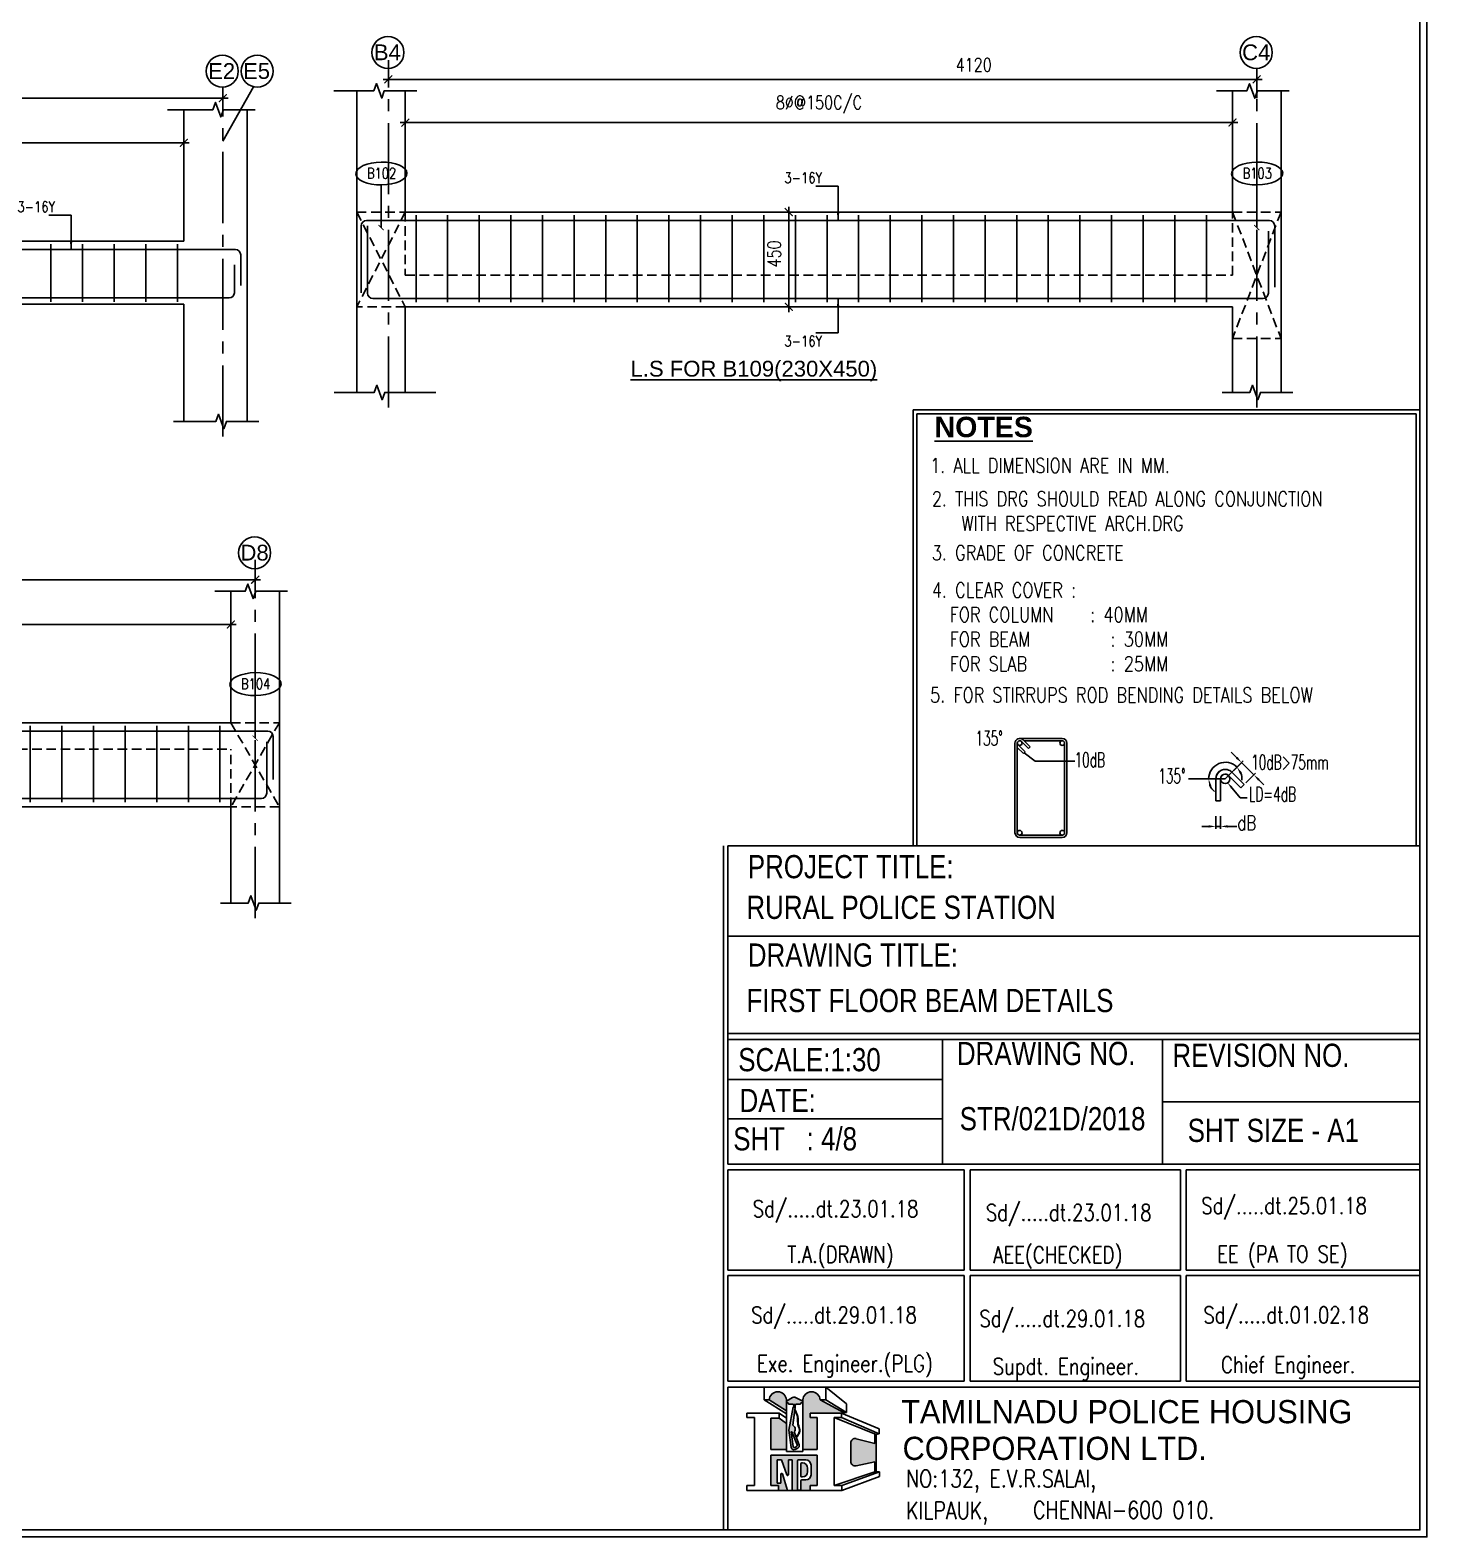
# Model space of a CAD drawing. Header units: millimetres. Extents: x 12977220 to 13113408, y -169657 to -55898.
# Drawn here: x 13053433 to 13060060, y -69919 to -62769 of the extents above; entities that cross this region are included whole.
import ezdxf

# ---------------------------------------------------------------- set-up
doc = ezdxf.new("R2010")
doc.units = ezdxf.units.MM
doc.header["$LTSCALE"] = 3
doc.header["$PDMODE"] = 66
for name, pattern in [('CENTER', [2, 1.25, -0.25, 0.25, -0.25]), ('CENTER2', [1.125, 0.75, -0.125, 0.125, -0.125]), ('HIDDEN', [0.375, 0.25, -0.125]), ('HIDDENX2', [0.75, 0.5, -0.25])]:
    doc.linetypes.add(name, pattern=pattern)
for name, color, linetype in [('BEAM ROD', 211, 'Continuous'), ('COLUMN', 6, 'Continuous'), ('COLUMN-NAME', 83, 'Continuous'), ('DIM', 9, 'Continuous'), ('DIM1', 9, 'Continuous'), ('FOOTING', 60, 'Continuous'), ('FORMWORK-SLAB', 33, 'HIDDENX2'), ('GRID', 8, 'CENTER'), ('GRIDNAME', 83, 'Continuous'), ('Hidden', 5, 'HIDDEN'), ('MAINROD', 31, 'Continuous'), ('STRIPS-COL-MID', 1, 'Continuous'), ('text', 33, 'Continuous'), ('TITLE', 13, 'Continuous')]:
    doc.layers.add(name, color=color, linetype=linetype)
doc.styles.add('ariel', font='ARIAL.TTF')
doc.styles.add('NOTES', font='romans.shx', dxfattribs={"width": 0.8})
doc.styles.add('ROD NAME', font='romans.shx', dxfattribs={"width": 0.75})
doc.styles.add('ROMANS', font='romans.shx', dxfattribs={"width": 0.8})
doc.styles.add('ROMANT', font='romant.shx', dxfattribs={"width": 0.75})
doc.styles.get("Standard").update_dxf_attribs({"font": 'ARIALBD.TTF', "height": 4.5})
doc.styles.add('STYLE1', font='romans.shx', dxfattribs={"width": 0.8})
doc.styles.add('style10', font='MICROSS.TTF', dxfattribs={"width": 0.8, "height": 150})
doc.styles.add('style6', font='romans.shx', dxfattribs={"width": 0.8})
doc.dimstyles.new('1NNN', dxfattribs={"dimtxt": 0.5, "dimasz": 0.625, "dimexe": 0.25, "dimexo": 0.25, "dimgap": 0.375, "dimtad": 1, "dimdec": 0, "dimzin": 0, "dimdsep": 46, "dimtxsty": 'ROMANS', "dimblk": 'ARCHTICK', "dimcen": 0.0225, "dimdle": 0.25, "dimclrd": 9, "dimclre": 9, "dimclrt": 4, "dimadec": 0, "dimazin": 0, "dimtfac": 1, "dimtdec": 0, "dimtofl": 0, "dimtmove": 0, "dimatfit": 3, "dimfxl": 1, "dimtvp": 0.25, "dimtolj": 1, "dimtzin": 0, "dimarcsym": 0})
doc.dimstyles.new('DIM', dxfattribs={"dimtxt": 3, "dimasz": 1, "dimexe": 1, "dimexo": 1, "dimgap": 0.5, "dimtad": 1, "dimdec": 0, "dimdsep": 46, "dimtxsty": 'ROMANT', "dimblk": 'DOT', "dimcen": 2, "dimdle": 1, "dimclrd": 9, "dimclre": 9, "dimclrt": 123, "dimadec": 0, "dimazin": 0, "dimtfac": 1, "dimtdec": 0, "dimtmove": 2, "dimatfit": 2, "dimldrblk": 'ARCHTICK', "dimfxl": 1, "dimarcsym": 0})

# ---------------------------------------------------------------- blocks, each defined once
blk = doc.blocks.new('_ARCHTICK')
at = {"color": 0, "linetype": 'ByBlock', "const_width": 0.15}
blk.add_lwpolyline([(-0.5, -0.5), (0.5, 0.5)], dxfattribs=at)
blk = doc.blocks.new('*D608')
at = {"layer": 'Defpoints', "color": 0, "transparency": 16777216}
for p in [(13052016.8, -63091.5), (13052016.8, -63137.3), (13054346.8, -63199.8)]:
    blk.add_point(p, dxfattribs=at)
at = {"layer": 'DIM', "color": 8, "lineweight": -2, "transparency": 16777216}
for p, q in [((13054371.8, -63091.5), (13051991.8, -63091.5)), ((13052016.8, -63112.3), (13052016.8, -63066.5)), ((13054346.8, -63174.8), (13054346.8, -63066.5))]:
    blk.add_line(p, q, dxfattribs=at)
at = {"layer": 'DIM', "color": 8, "lineweight": -2, "transparency": 16777216, "xscale": 37.5, "yscale": 37.5, "zscale": 37.5, "rotation": 180}
blk.add_blockref('_ARCHTICK', (13052016.8, -63091.5), dxfattribs=at)
at = {"layer": 'DIM', "color": 8, "lineweight": -2, "transparency": 16777216, "xscale": 37.5, "yscale": 37.5, "zscale": 37.5}
blk.add_blockref('_ARCHTICK', (13054346.8, -63091.5), dxfattribs=at)
at = {"layer": 'DIM', "color": 6, "transparency": 16777216, "insert": (13053181.8, -63022.8), "char_height": 62.5, "attachment_point": 5, "style": 'ROMANS'}
blk.add_mtext('\\A1;2330', dxfattribs=at)
blk = doc.blocks.new('*D612')
at = {"layer": 'Defpoints', "color": 0, "transparency": 16777216}
for p in [(13052131.8, -63304.1), (13052131.8, -63362.9), (13054161.9, -63370.2)]:
    blk.add_point(p, dxfattribs=at)
at = {"layer": 'DIM', "color": 8, "lineweight": -2, "transparency": 16777216}
for p, q in [((13054186.9, -63304.1), (13052106.8, -63304.1)), ((13052131.8, -63337.9), (13052131.8, -63279.1)), ((13054161.9, -63345.2), (13054161.9, -63279.1))]:
    blk.add_line(p, q, dxfattribs=at)
at = {"layer": 'DIM', "color": 8, "lineweight": -2, "transparency": 16777216, "xscale": 37.5, "yscale": 37.5, "zscale": 37.5, "rotation": 180}
blk.add_blockref('_ARCHTICK', (13052131.8, -63304.1), dxfattribs=at)
at = {"layer": 'DIM', "color": 8, "lineweight": -2, "transparency": 16777216, "xscale": 37.5, "yscale": 37.5, "zscale": 37.5}
blk.add_blockref('_ARCHTICK', (13054161.9, -63304.1), dxfattribs=at)
at = {"layer": 'DIM', "color": 6, "transparency": 16777216, "insert": (13053159.3, -63219), "char_height": 62.5, "attachment_point": 5, "style": 'ROMANS'}
blk.add_mtext('\\A1;8%%C@200C/C', dxfattribs=at)
blk = doc.blocks.new('*D618')
at = {"layer": 'Defpoints', "color": 0, "transparency": 16777216}
for p in [(13055132.8, -62886.4), (13055132.8, -63002.7), (13059252.8, -63116.4)]:
    blk.add_point(p, dxfattribs=at)
at = {"layer": 'DIM', "color": 8, "lineweight": -2, "transparency": 16777216}
for p, q in [((13055132.8, -62911.4), (13055132.8, -63027.7)), ((13059252.8, -63091.4), (13059252.8, -62977.7)), ((13059277.8, -63002.7), (13055107.8, -63002.7))]:
    blk.add_line(p, q, dxfattribs=at)
at = {"layer": 'DIM', "color": 8, "lineweight": -2, "transparency": 16777216, "xscale": 37.5, "yscale": 37.5, "zscale": 37.5, "rotation": 180}
blk.add_blockref('_ARCHTICK', (13055132.8, -63002.7), dxfattribs=at)
at = {"layer": 'DIM', "color": 8, "lineweight": -2, "transparency": 16777216, "xscale": 37.5, "yscale": 37.5, "zscale": 37.5}
blk.add_blockref('_ARCHTICK', (13059252.8, -63002.7), dxfattribs=at)
at = {"layer": 'DIM', "color": 6, "transparency": 16777216, "insert": (13057909.8, -62934), "char_height": 62.5, "attachment_point": 5, "style": 'ROMANS'}
blk.add_mtext('\\A1;4120', dxfattribs=at)
blk = doc.blocks.new('*D619')
at = {"layer": 'Defpoints', "color": 0, "transparency": 16777216}
for p in [(13057118.4, -63632.5), (13057032.2, -64082.5), (13057074.6, -64082.5)]:
    blk.add_point(p, dxfattribs=at)
at = {"layer": 'DIM', "color": 8, "lineweight": -2, "transparency": 16777216}
for p, q in [((13057093.4, -63632.5), (13057007.2, -63632.5)), ((13057032.2, -63607.5), (13057032.2, -64107.5)), ((13057049.6, -64082.5), (13057007.2, -64082.5))]:
    blk.add_line(p, q, dxfattribs=at)
at = {"layer": 'DIM', "color": 8, "lineweight": -2, "transparency": 16777216, "xscale": 37.5, "yscale": 37.5, "zscale": 37.5}
for p, rotation in [((13057032.2, -63632.5), 90), ((13057032.2, -64082.5), 270)]:
    blk.add_blockref('_ARCHTICK', p, dxfattribs=dict(at, rotation=rotation))
at = {"layer": 'DIM', "color": 6, "transparency": 16777216, "insert": (13056963.4, -63831.1), "char_height": 62.5, "attachment_point": 5, "rotation": 90, "style": 'ROMANS'}
blk.add_mtext('\\A1;450', dxfattribs=at)
blk = doc.blocks.new('*D620')
at = {"layer": 'Defpoints', "color": 0, "transparency": 16777216}
for p in [(13055212.8, -63207.9), (13059137.8, -63258), (13055212.8, -63344.4)]:
    blk.add_point(p, dxfattribs=at)
at = {"layer": 'DIM', "color": 8, "lineweight": -2, "transparency": 16777216}
for p, q in [((13055212.8, -63319.4), (13055212.8, -63182.9)), ((13059137.8, -63233), (13059137.8, -63182.9)), ((13059162.8, -63207.9), (13055187.8, -63207.9))]:
    blk.add_line(p, q, dxfattribs=at)
at = {"layer": 'DIM', "color": 8, "lineweight": -2, "transparency": 16777216, "xscale": 37.5, "yscale": 37.5, "zscale": 37.5, "rotation": 180}
blk.add_blockref('_ARCHTICK', (13055212.8, -63207.9), dxfattribs=at)
at = {"layer": 'DIM', "color": 8, "lineweight": -2, "transparency": 16777216, "xscale": 37.5, "yscale": 37.5, "zscale": 37.5}
blk.add_blockref('_ARCHTICK', (13059137.8, -63207.9), dxfattribs=at)
at = {"layer": 'DIM', "color": 6, "transparency": 16777216, "insert": (13057175.3, -63122.8), "char_height": 62.5, "attachment_point": 5, "style": 'ROMANS'}
blk.add_mtext('\\A1;8%%C@150C/C', dxfattribs=at)
blk = doc.blocks.new('_Dot')
at = {"color": 0, "linetype": 'ByBlock', "lineweight": -2}
blk.add_line((-0.5, 0), (-1, 0), dxfattribs=at)
at = {"color": 0, "linetype": 'ByBlock', "const_width": 0.5}
blk.add_lwpolyline([(-0.25, 0, 1), (0.25, 0, 1)], format="xyb", close=True, dxfattribs=at)
blk = doc.blocks.new('*D624')
at = {"layer": 'Defpoints', "color": 0, "transparency": 16777216}
for p in [(13054500.4, -65257.4), (13049815.4, -65377), (13049815.4, -65499.5)]:
    blk.add_point(p, dxfattribs=at)
at = {"layer": 'DIM', "color": 8, "lineweight": -2, "transparency": 16777216}
for p, q in [((13049815.4, -65474.5), (13049815.4, -65352)), ((13054500.4, -65282.4), (13054500.4, -65402)), ((13054525.4, -65377), (13049790.4, -65377))]:
    blk.add_line(p, q, dxfattribs=at)
at = {"layer": 'DIM', "color": 8, "lineweight": -2, "transparency": 16777216, "xscale": 37.5, "yscale": 37.5, "zscale": 37.5, "rotation": 180}
blk.add_blockref('_ARCHTICK', (13049815.4, -65377), dxfattribs=at)
at = {"layer": 'DIM', "color": 8, "lineweight": -2, "transparency": 16777216, "xscale": 37.5, "yscale": 37.5, "zscale": 37.5}
blk.add_blockref('_ARCHTICK', (13054500.4, -65377), dxfattribs=at)
at = {"layer": 'DIM', "color": 6, "transparency": 16777216, "insert": (13052157.9, -65308.2), "char_height": 62.5, "attachment_point": 5, "style": 'ROMANS'}
blk.add_mtext('\\A1;4685', dxfattribs=at)
blk = doc.blocks.new('*D628')
at = {"layer": 'Defpoints', "color": 0, "transparency": 16777216}
for p in [(13050000.4, -65589.6), (13050000.4, -65663.9), (13054385.4, -65655.7)]:
    blk.add_point(p, dxfattribs=at)
at = {"layer": 'DIM', "color": 8, "lineweight": -2, "transparency": 16777216}
for p, q in [((13050000.4, -65638.9), (13050000.4, -65564.6)), ((13054385.4, -65630.7), (13054385.4, -65564.6)), ((13054410.4, -65589.6), (13049975.4, -65589.6))]:
    blk.add_line(p, q, dxfattribs=at)
at = {"layer": 'DIM', "color": 8, "lineweight": -2, "transparency": 16777216, "xscale": 37.5, "yscale": 37.5, "zscale": 37.5, "rotation": 180}
blk.add_blockref('_ARCHTICK', (13050000.4, -65589.6), dxfattribs=at)
at = {"layer": 'DIM', "color": 8, "lineweight": -2, "transparency": 16777216, "xscale": 37.5, "yscale": 37.5, "zscale": 37.5}
blk.add_blockref('_ARCHTICK', (13054385.4, -65589.6), dxfattribs=at)
at = {"layer": 'DIM', "color": 6, "transparency": 16777216, "insert": (13052192.9, -65504.5), "char_height": 62.5, "attachment_point": 5, "style": 'ROMANS'}
blk.add_mtext('\\A1;8%%C@200C/C', dxfattribs=at)
blk = doc.blocks.new('Logo')
for points in [[(277.93, 34.5), (277.93, 35.54, 0.933082), (276.26, 35.54)], [(278.78, 35.11), (278.65, 35.11), (278.63, 34.86), (278.76, 34.83)], [(284.65, 31.81, 0.490415), (284.11, 31.4), (284.11, 29.63, 0.479267), (284.64, 29.21), (286.42, 29.6), (286.42, 28.61), (286.57, 28.61), (286.57, 32.22), (286.42, 32.28), (286.42, 31.36)]]:
    blk.add_hatch(color=256).paths.add_polyline_path(points)
h = blk.add_hatch(color=256)
h.paths.add_polyline_path([(281.18, 35.54, 0.933082), (279.5, 35.54), (279.5, 30.78), (280.88, 30.78), (280.88, 33.85), (280.22, 33.85), (280.22, 34.27), (283.23, 34.27), (283.43, 34.19), (283.48, 34.3)])
h.paths.add_polyline_path([(277.93, 33.28), (277.24, 33.77), (276.43, 33.77), (276.43, 30.78), (277.93, 30.78)])
h = blk.add_hatch(color=256)
h.paths.add_polyline_path([(278.74, 35.8, 0.266001), (278.5, 35.78), (277.93, 35.41), (277.93, 35.26), (278.11, 35.25), (278.14, 35.14), (278.56, 35.14), (278.56, 35.11), (278.87, 35.11), (278.88, 35.14), (279.29, 35.14), (279.31, 35.26), (279.5, 35.27), (279.5, 35.43)])
h.paths.add_polyline_path([(278.16, 32.62), (278.4, 30.95, 0.515742), (278.77, 30.76), (279.03, 30.9, 0.377912), (279.15, 31.21), (278.69, 32.47, 0.46565), (278.54, 33.1), (278.78, 34.82), (278.58, 34.87)])
h.paths.add_polyline_path([(278.45, 32.48), (278.96, 31.21, -0.383339), (278.9, 31.05), (278.76, 30.97, -0.525535), (278.57, 31.07), (278.4, 32.47, -0.878606)], flags=16)
h = blk.add_hatch(color=256)
h.paths.add_polyline_path([(280.88, 30.24), (276.43, 30.24), (276.43, 27.3), (277.16, 27.3), (277.16, 26.84), (280.2, 26.84), (280.2, 27.3), (280.88, 27.3)])
h.paths.add_polyline_path([(280.3, 29.27), (280.3, 28.35, -0.414214), (279.8, 27.85), (279.41, 27.85, 0.414214), (279.31, 27.75), (279.31, 26.96, -0.414214), (279.21, 26.86), (279.09, 26.86, -0.414214), (278.99, 26.96), (278.99, 29.67, -0.414214), (279.09, 29.77), (279.26, 29.77), (279.8, 29.77, -0.414214)], flags=16)
h.paths.add_polyline_path([(279.97, 28.99), (279.97, 28.63, -0.414214), (279.47, 28.13), (279.41, 28.13, -0.414214), (279.31, 28.23), (279.31, 29.39, -0.414214), (279.41, 29.49), (279.47, 29.49, -0.414214)], flags=0)
h.paths.add_polyline_path([(278.47, 29.77), (278.47, 26.84), (278.04, 26.84), (277.54, 28.43, 0.842453), (277.39, 28.4), (277.39, 27.54), (277.04, 27.54), (277.04, 29.77), (277.47, 29.77), (277.97, 28.32, 0.845688), (278.12, 28.34), (278.12, 29.77)], flags=16)
for p, q in [((275.79, 36.78), (281.73, 36.78)), ((275.79, 35.54), (275.79, 36.78)), ((281.73, 36.78), (283.72, 35.15)), ((281.73, 35.54), (281.73, 36.78)), ((275.79, 35.54), (277.93, 34.21)), ((275.79, 35.54), (276.26, 35.54)), ((276.26, 35.54), (277.93, 34.5)), ((277.93, 35.41), (278.5, 35.78)), ((277.93, 35.54), (277.93, 30.58)), ((277.93, 35.26), (278.11, 35.25)), ((278.11, 35.25), (278.14, 35.14)), ((278.14, 35.14), (278.56, 35.14)), ((278.58, 34.87), (278.16, 32.62)), ((278.78, 34.82), (278.54, 33.1)), ((278.56, 35.14), (278.56, 35.11)), ((278.56, 35.11), (278.87, 35.11)), ((278.58, 34.87), (278.78, 34.82)), ((278.65, 35.11), (278.63, 34.86)), ((278.74, 35.8), (279.5, 35.43)), ((278.78, 35.11), (278.76, 34.83)), ((278.87, 35.11), (278.88, 35.14)), ((279.29, 35.14), (278.88, 35.14)), ((279.31, 35.26), (279.29, 35.14)), ((279.5, 35.27), (279.31, 35.26)), ((279.5, 35.54), (279.5, 30.58)), ((281.18, 35.54), (281.73, 35.54)), ((281.18, 35.54), (283.48, 34.3)), ((281.73, 35.54), (283.72, 34.33)), ((283.72, 35.15), (283.72, 34.33)), ((277.24, 34.27), (274.13, 34.27)), ((274.13, 34.27), (274.13, 33.85)), ((274.13, 33.85), (274.85, 33.85)), ((274.85, 33.85), (274.85, 27.3)), ((276.43, 33.77), (276.43, 30.78)), ((276.43, 33.77), (277.24, 33.77)), ((277.24, 34.27), (277.93, 33.79)), ((277.24, 33.77), (277.24, 34.27)), ((277.24, 33.77), (277.93, 33.28)), ((278.84, 34.35), (278.74, 34.59)), ((278.85, 34.35), (278.75, 34.59)), ((278.85, 34.35), (278.75, 34.59)), ((278.86, 34.35), (278.76, 34.59)), ((278.86, 34.35), (278.76, 34.59)), ((278.87, 34.36), (278.77, 34.6)), ((278.88, 34.36), (278.78, 34.6)), ((280.22, 33.85), (280.22, 34.27)), ((280.22, 34.27), (283.23, 34.27)), ((280.88, 33.85), (280.22, 33.85)), ((280.88, 33.85), (280.88, 30.78)), ((282.51, 33.85), (286.57, 32.22)), ((282.51, 33.85), (282.51, 27.3)), ((283.23, 33.85), (282.51, 33.85)), ((283.23, 34.27), (286.85, 32.75)), ((283.23, 34.27), (283.23, 33.85)), ((283.23, 33.85), (286.85, 32.28)), ((283.48, 34.3), (283.43, 34.19)), ((283.48, 34.3), (283.72, 34.33)), ((278.16, 32.62), (278.4, 30.95)), ((278.4, 32.47), (278.57, 31.07)), ((278.45, 32.48), (278.96, 31.21)), ((278.69, 32.47), (279.15, 31.21)), ((286.42, 32.26), (286.42, 31.36)), ((286.57, 32.22), (286.85, 32.28)), ((286.57, 32.22), (286.57, 28.61)), ((286.85, 32.75), (286.85, 32.28)), ((276.43, 30.78), (277.93, 30.78)), ((277.93, 30.58), (279.5, 30.58)), ((278.76, 30.97), (278.9, 31.05)), ((278.77, 30.76), (279.03, 30.9)), ((279.5, 30.78), (280.88, 30.78)), ((284.11, 31.4), (284.11, 29.63)), ((286.42, 31.36), (284.65, 31.81)), ((276.43, 30.24), (280.88, 30.24)), ((276.43, 30.24), (276.43, 27.3)), ((277.47, 29.77), (277.04, 29.77)), ((277.04, 29.77), (277.04, 27.54)), ((277.47, 29.77), (277.97, 28.32)), ((278.12, 29.77), (278.47, 29.77)), ((278.12, 29.77), (278.12, 28.34)), ((278.47, 29.77), (278.47, 26.84)), ((278.99, 29.67), (278.99, 26.96)), ((279.09, 29.77), (279.26, 29.77)), ((279.26, 29.77), (279.8, 29.77)), ((279.31, 29.39), (279.31, 28.23)), ((279.41, 29.49), (279.47, 29.49)), ((279.97, 28.99), (279.97, 28.63)), ((280.3, 29.27), (280.3, 28.35)), ((280.88, 30.24), (280.88, 27.3)), ((286.42, 29.6), (284.64, 29.21)), ((286.42, 29.6), (286.42, 28.61)), ((277.39, 27.54), (277.04, 27.54)), ((277.39, 28.4), (277.39, 27.54)), ((277.54, 28.43), (278.04, 26.84)), ((279.31, 27.75), (279.31, 26.96)), ((279.41, 28.13), (279.47, 28.13)), ((279.41, 27.85), (279.8, 27.85)), ((282.51, 27.3), (286.42, 28.61)), ((283.25, 27.3), (286.88, 28.61)), ((283.25, 26.84), (286.88, 28.16)), ((286.42, 28.61), (286.88, 28.61)), ((286.88, 28.61), (286.88, 28.16)), ((274.85, 27.3), (274.11, 27.3)), ((274.11, 27.3), (274.11, 26.84)), ((274.11, 26.84), (277.16, 26.84)), ((277.16, 27.3), (276.43, 27.3)), ((277.16, 26.84), (277.16, 27.3)), ((277.16, 26.84), (280.2, 26.84)), ((278.04, 26.84), (278.47, 26.84)), ((279.09, 26.86), (279.21, 26.86)), ((280.2, 26.84), (280.2, 27.3)), ((280.2, 27.3), (280.88, 27.3)), ((283.25, 26.84), (280.2, 26.84)), ((282.51, 27.3), (283.25, 27.3)), ((283.25, 27.3), (283.25, 26.84))]:
    blk.add_line(p, q)
for centre, radius, start, end in [((277.1, 35.48), 0.84, 3.9653, 176.0347), ((280.34, 35.48), 0.84, 3.9653, 176.0347), ((278.63, 35.57), 0.25, 63.8118, 123.3949), ((278.42, 32.47), 0.0258, 21.9871, 187.198), ((278.35, 32.72), 0.425, 323.2695, 63.1457), ((278.65, 30.99), 0.25, 188.257, 297.3852), ((278.7, 31.08), 0.125, 187.198, 298.0919), ((278.84, 31.16), 0.125, 298.0919, 21.9871), ((278.92, 31.12), 0.25, 297.3852, 20.1939), ((284.54, 31.4), 0.43, 75.5039, 180), ((279.09, 29.67), 0.1, 90, 180), ((279.41, 29.39), 0.1, 90, 180), ((279.47, 28.99), 0.5, 360, 90), ((279.8, 29.27), 0.5, 0, 90), ((284.54, 29.63), 0.43, 180, 282.4275), ((277.47, 28.4), 0.075, 18.9584, 179.4086), ((278.04, 28.34), 0.075, 199.1167, 0), ((279.41, 28.23), 0.1, 180, 270), ((279.41, 27.75), 0.1, 90, 180), ((279.47, 28.63), 0.5, 270, 360), ((279.8, 28.35), 0.5, 270, 0), ((279.09, 26.96), 0.1, 180, 270), ((279.21, 26.96), 0.1, 270, 0)]:
    blk.add_arc(centre, radius, start, end)
for points, knots in [([(278.84, 34.35), (278.89, 34.24), (278.93, 34.14), (278.99, 33.94), (279.01, 33.84), (279.01, 33.64), (279.01, 33.54), (279.01, 33.35), (279.01, 33.26), (279.07, 32.98), (279.18, 32.81), (279.19, 32.48), (279.11, 32.31), (278.97, 32.08), (278.92, 32.02), (278.87, 31.95)], [0, 0, 0, 0, 0.334655, 0.334655, 0.634053, 0.634053, 0.933451, 0.933451, 1.207949, 1.207949, 1.756946, 1.756946, 2.305942, 2.305942, 2.519, 2.519, 2.519, 2.519]), ([(278.84, 34.35), (278.89, 34.24), (278.93, 34.14), (278.99, 33.94), (279.01, 33.84), (279.01, 33.64), (279.01, 33.54), (279.01, 33.35), (279.01, 33.26), (279.07, 32.98), (279.18, 32.81), (279.19, 32.48), (279.11, 32.31), (278.97, 32.08), (278.92, 32.02), (278.87, 31.95)], [0, 0, 0, 0, 0.334655, 0.334655, 0.634053, 0.634053, 0.933451, 0.933451, 1.207949, 1.207949, 1.756946, 1.756946, 2.305942, 2.305942, 2.519, 2.519, 2.519, 2.519]), ([(278.85, 34.35), (278.92, 34.19), (279.08, 33.8), (278.96, 33.21), (279.32, 32.58), (279.06, 32.2), (278.88, 31.95)], [0, 0, 0, 0, 0.511006, 1.265148, 1.70064, 2.519, 2.519, 2.519, 2.519]), ([(278.86, 34.35), (278.9, 34.25), (278.95, 34.15), (279.01, 33.94), (279.02, 33.85), (279.03, 33.65), (279.03, 33.55), (279.03, 33.36), (279.03, 33.26), (279.09, 32.99), (279.2, 32.82), (279.21, 32.47), (279.13, 32.3), (278.98, 32.06), (278.93, 32), (278.89, 31.94)], [0, 0, 0, 0, 0.334461, 0.334461, 0.630781, 0.630781, 0.927101, 0.927101, 1.205074, 1.205074, 1.76102, 1.76102, 2.316967, 2.316967, 2.519, 2.519, 2.519, 2.519]), ([(278.87, 34.36), (278.91, 34.25), (278.96, 34.15), (279.02, 33.94), (279.04, 33.83), (279.04, 33.61), (279.04, 33.5), (279.04, 33.29), (279.05, 33.2), (279.1, 33.02), (279.15, 32.92), (279.21, 32.75), (279.22, 32.67), (279.21, 32.5), (279.18, 32.42), (279.09, 32.2), (278.99, 32.07), (278.9, 31.93)], [0, 0, 0, 0, 0.333726, 0.333726, 0.66043, 0.66043, 0.987134, 0.987134, 1.275485, 1.275485, 1.563837, 1.563837, 1.824015, 1.824015, 2.084193, 2.084193, 2.519, 2.519, 2.519, 2.519]), ([(278.88, 34.36), (278.92, 34.26), (278.97, 34.15), (279.04, 33.92), (279.05, 33.79), (279.05, 33.52), (279.04, 33.39), (279.07, 33.19), (279.08, 33.11), (279.14, 32.96), (279.17, 32.88), (279.23, 32.71), (279.24, 32.61), (279.2, 32.43), (279.16, 32.34), (279.06, 32.14), (278.98, 32.03), (278.91, 31.93)], [0, 0, 0, 0, 0.332992, 0.332992, 0.722341, 0.722341, 1.11169, 1.11169, 1.355602, 1.355602, 1.599513, 1.599513, 1.886295, 1.886295, 2.173078, 2.173078, 2.519, 2.519, 2.519, 2.519])]:
    blk.add_open_spline(points, degree=3, knots=knots)

msp = doc.modelspace()

# ---------------------------------------------------------------- linework, layer by layer
at = {"layer": 'BEAM ROD', "color": 2}
for p, q in [((13055003.3, -63697.5), (13055003.3, -64015.6)), ((13055028.3, -63672.5), (13059097.1, -63672.5)), ((13055033.3, -63697.5), (13055033.3, -64017.5)), ((13059097.1, -63672.5), (13059312.8, -63672.5)), ((13059337.8, -63989.2), (13059337.8, -63697.5)), ((13059307.8, -64017.5), (13059307.8, -63722.8)), ((13052091.2, -63810.1), (13054406.8, -63810.1)), ((13054431.8, -63980.9), (13054431.8, -63835.1)), ((13054401.8, -64015.1), (13054401.8, -63882.5)), ((13051206.8, -64040.1), (13054376.8, -64040.1)), ((13055058.3, -64042.5), (13059282.8, -64042.5)), ((13049959.7, -66095.5), (13054560.4, -66095.5)), ((13054585.3, -66325.6), (13054585.4, -66120.5)), ((13054555.4, -66390.5), (13054555.4, -66145.8)), ((13045690.8, -66415.5), (13054530.4, -66415.5))]:
    msp.add_line(p, q, dxfattribs=at)
for centre, start, end in [((13055028.3, -63697.5), 90, 180), ((13059312.8, -63697.5), 0, 90), ((13054406.8, -63835.1), 0, 90), ((13054376.8, -64015.1, 0), 270, 0), ((13055058.3, -64017.5, 0), 180, 270), ((13059282.8, -64017.5, 0), 270, 0), ((13054560.4, -66120.5), 0, 90), ((13054530.4, -66390.5, 0), 270, 0)]:
    msp.add_arc(centre, 25, start, end, dxfattribs=at)
at = {"layer": 'COLUMN-NAME', "color": 8, "linetype": 'HIDDENX2', "ltscale": 30}
for p, q in [((13054982.8, -63632.5), (13055212.8, -63632.5)), ((13055212.8, -63632.5), (13054982.8, -64082.5)), ((13054982.8, -63632.5), (13055212.8, -64082.5)), ((13055212.8, -63632.5), (13055212.8, -63932.5)), ((13059137.8, -63632.5), (13059367.8, -63632.5)), ((13059137.8, -63932.5), (13059137.8, -63632.5)), ((13059367.8, -63632.5), (13059137.8, -64232.5)), ((13059137.8, -63632.5), (13059367.8, -64232.5)), ((13059137.8, -63757.5), (13059137.8, -63757.5)), ((13055212.8, -63932.5), (13059137.8, -63932.5)), ((13055212.8, -64082.5), (13054982.8, -64082.5)), ((13059137.8, -64232.5), (13059367.8, -64232.5)), ((13054385.3, -66055.5), (13054615.4, -66055.5)), ((13054615.4, -66055.5), (13054385.3, -66455.5)), ((13054385.4, -66055.5), (13054615.3, -66455.5)), ((13050000.4, -66180.5), (13054385.4, -66180.5)), ((13054385.3, -66455.5), (13054385.4, -66180.5)), ((13054615.3, -66455.5), (13054385.3, -66455.5))]:
    msp.add_line(p, q, dxfattribs=at)
at = {"layer": 'DIM', "linetype": 'ByBlock', "ltscale": 500}
for p, q in [((13060026.8, -69886.2), (13060026.8, -56092.2)), ((13057622.1, -64571.7), (13060026.8, -64571.7)), ((13057622.1, -64571.7), (13057622.1, -66639.5)), ((13057639.9, -64589.5), (13060009, -64589.5)), ((13057639.9, -64589.5), (13057639.9, -66639.5)), ((13060009, -64589.5), (13060009, -66200.8)), ((13060026.8, -64571.7), (13060026.8, -65782)), ((13060026.8, -65804.5), (13060026.8, -66200.8)), ((13060009, -66200.8), (13060009, -66639.5)), ((13060026.8, -66223.4), (13060026.8, -66639.5)), ((13040490.8, -69886.2), (13057249.7, -69886.2)), ((13057267.6, -69886.2), (13060026.8, -69886.2))]:
    msp.add_line(p, q, dxfattribs=at)
at = {"layer": 'DIM', "color": 1, "linetype": 'ByBlock', "ltscale": 500}
for p, q in [((13054982.8, -64082.5), (13054982.8, -63058.2)), ((13055212.8, -63632.5), (13055212.8, -63058.2)), ((13059137.8, -63632.5), (13059137.8, -63058.2)), ((13059367.8, -63632.5), (13059367.8, -63058.2)), ((13054161.8, -63770.1), (13054161.8, -63147)), ((13054461.8, -63770.1), (13054461.8, -63147)), ((13055212.8, -63632.5), (13059137.8, -63632.5)), ((13059137.8, -63632.5), (13059137.8, -63632.5)), ((13059367.8, -64488.5), (13059367.8, -63632.5)), ((13052131.8, -63770.1), (13054161.8, -63770.1)), ((13054461.8, -64626.1), (13054461.8, -63770.1)), ((13052131.8, -64070.1), (13054161.8, -64070.1)), ((13054161.8, -64626.1), (13054161.8, -64070.1)), ((13054982.8, -64488.5), (13054982.8, -64082.5)), ((13055212.8, -64488.5), (13055212.8, -64082.5)), ((13055212.8, -64082.5), (13059137.8, -64082.5)), ((13059137.8, -64488.5), (13059137.8, -64082.5)), ((13059137.8, -64082.5), (13059137.8, -64082.5)), ((13054385.3, -66055.5), (13054385.3, -65432.5)), ((13054615.4, -66055.5), (13054615.4, -65432.5)), ((13050000.4, -66055.5), (13054385.3, -66055.5)), ((13054615.4, -66911.6), (13054615.4, -66055.5)), ((13050000.4, -66455.5), (13054385.3, -66455.5)), ((13054385.3, -66911.6), (13054385.3, -66455.5))]:
    msp.add_line(p, q, dxfattribs=at)
at = {"layer": 'DIM', "linetype": 'ByBlock', "ltscale": 500}
msp.add_lwpolyline([(13060059.8, -56059.2), (13040457.8, -56059.2), (13040457.8, -69919.2), (13060059.8, -69919.2)], close=True, dxfattribs=at)
at = {"layer": 'DIM1', "linetype": 'ByBlock'}
for p, q in [((13059157, -66221.2), (13059131.4, -66195.6)), ((13059103.3, -66322.4), (13059179.7, -66246)), ((13059143, -66282.8), (13059188.7, -66237)), ((13059239.4, -66303.5), (13059180.8, -66244.9)), ((13059201.6, -66341.4), (13059247.3, -66295.6)), ((13059263.1, -66327.3), (13059286.9, -66351.1)), ((13059135.3, -66365.6), (13059174.2, -66412.9)), ((13059174.2, -66412.9), (13059207.9, -66412.9)), ((13059025.1, -66547.8), (13058991.5, -66547.8)), ((13059058.5, -66499.7), (13059058.5, -66559.1)), ((13059058.5, -66547.9), (13059080.9, -66547.9)), ((13059080.9, -66499.7), (13059080.9, -66559.1)), ((13059114.5, -66547.9), (13059158.8, -66547.9))]:
    msp.add_line(p, q, dxfattribs=at)
msp.add_lwpolyline([(13058149.9, -66198), (13058201.6, -66238.3), (13058388.9, -66238.3)], dxfattribs=at)
for start, end in [(45, 180), (355.74296, 20.37148), (204.62852, 229.25704)]:
    msp.add_arc((13059103.3, -66322.4), 78.8, start, end, dxfattribs=at)
for points in [[(13059153, -66225.1), (13059161, -66217.2), (13059180.8, -66244.9)], [(13059172.5, -66298), (13059181.9, -66291.9), (13059159.1, -66266.7)], [(13059026.2, -66356.4), (13059037.2, -66354), (13059024.5, -66322.4)], [(13059131, -66369.2), (13059139.6, -66362.1), (13059113.9, -66339.7)], [(13059259.2, -66331.3), (13059267.1, -66323.3), (13059239.4, -66303.5)], [(13059024.9, -66542.3), (13059024.9, -66553.5), (13059058.5, -66547.9)], [(13059114.5, -66542.3), (13059114.5, -66553.5), (13059080.9, -66547.9)]]:
    msp.add_solid(points, dxfattribs=at)
at = {"layer": 'FOOTING', "color": 6, "linetype": 'ByBlock'}
for centre in [(13055099.6, -63449.4), (13059254.6, -63449.4), (13054502.2, -65872.5)]:
    msp.add_ellipse(centre, major_axis=(-121.2, -1.5), ratio=0.448183, dxfattribs=at)
at = {"layer": 'FORMWORK-SLAB', "linetype": 'Continuous'}
msp.add_line((13059103.3, -66322.4), (13058928.4, -66322.4), dxfattribs=at)
at = {"layer": 'FORMWORK-SLAB', "color": 2, "linetype": 'Continuous'}
msp.add_circle((13059103.3, -66322.4), 22.4, dxfattribs=at)
at = {"layer": 'FORMWORK-SLAB', "color": 7, "linetype": 'Continuous'}
for radius, start in [(44.8, 90), (22.4, 90), (22.4, 45)]:
    msp.add_arc((13059103.3, -66322.4), radius, start, 180, dxfattribs=at)
at = {"layer": 'GRID', "linetype": 'CENTER2', "ltscale": 150}
for p, q in [((13055132.8, -64559.8), (13055132.8, -62917.5)), ((13059252.8, -64559.8), (13059252.8, -62950.9)), ((13054491.9, -63037.5), (13054346.8, -63295.3)), ((13054346.8, -64697.4), (13054346.8, -63039.7)), ((13054500.4, -66982.8), (13054500.4, -65325.1))]:
    msp.add_line(p, q, dxfattribs=at)
at = {"layer": 'GRIDNAME'}
for centre in [(13055130.5, -62875.1), (13059250.5, -62875.1), (13054344.5, -62963.9), (13054510.3, -62963.9), (13054498, -65249.4)]:
    msp.add_circle(centre, 75.8, dxfattribs=at)
at = {"layer": 'Hidden', "color": 1, "linetype": 'Continuous'}
for points in [[(13055268.2, -63056.9), (13055113.3, -63056.9), (13055100.8, -63091.2), (13055075.8, -63022.6), (13055063.3, -63056.9), (13054873.3, -63056.9)], [(13059406.6, -63057.8), (13059255.6, -63057.8), (13059243.1, -63092.2), (13059218.1, -63023.5), (13059205.6, -63057.8), (13059061.3, -63057.8)], [(13054500.6, -63146.6), (13054349.6, -63146.6), (13054337.1, -63181), (13054312.1, -63112.3), (13054299.6, -63146.6), (13054085.3, -63146.6)], [(13055357.2, -64488.5), (13055115.4, -64488.5), (13055102.9, -64522.9), (13055077.9, -64454.2), (13055065.4, -64488.5), (13054875.4, -64488.5)], [(13059424.1, -64488.5), (13059269.9, -64488.5), (13059257.4, -64522.9), (13059232.4, -64454.2), (13059219.9, -64488.5), (13059088.4, -64488.5)], [(13054518.1, -64626.1), (13054364, -64626.1), (13054351.5, -64660.5), (13054326.5, -64591.8), (13054314, -64626.1), (13054112.4, -64626.1)], [(13054654.2, -65432.1), (13054503.2, -65432.1), (13054490.7, -65466.4), (13054465.7, -65397.8), (13054453.2, -65432.1), (13054308.8, -65432.1)], [(13054671.6, -66911.6), (13054517.5, -66911.6), (13054505, -66945.9), (13054480, -66877.2), (13054467.5, -66911.6), (13054335.9, -66911.6)]]:
    msp.add_lwpolyline(points, dxfattribs=at)
at = {"layer": 'MAINROD', "color": 2}
for p, q in [((13058329.6, -66129.9), (13058127.3, -66129.9)), ((13058217.6, -66129.9), (13058127.9, -66129.9)), ((13058177.6, -66170.3), (13058143.8, -66136.4)), ((13058105.5, -66152.3), (13058105.5, -66578)), ((13058116.7, -66152.3), (13058116.7, -66578)), ((13058145.9, -66202), (13058116.7, -66172.8)), ((13058153.9, -66194), (13058120, -66160.2)), ((13058169.7, -66178.2), (13058135.9, -66144.3)), ((13058153.9, -66194), (13058145.9, -66202)), ((13058329.6, -66141.1), (13058148.4, -66141.1)), ((13058177.6, -66170.3), (13058169.7, -66178.2)), ((13058340.8, -66152.3), (13058340.8, -66152.3)), ((13058340.8, -66152.3), (13058340.8, -66578)), ((13058352, -66152.3), (13058352, -66156.9)), ((13058352, -66152.3), (13058352, -66578)), ((13059058.5, -66322.4), (13059058.5, -66426.8)), ((13059080.9, -66322.4), (13059080.9, -66426.8)), ((13059177.8, -66365.1), (13059119.2, -66306.5)), ((13059193.6, -66349.3), (13059135, -66290.7)), ((13059193.6, -66349.3), (13059177.8, -66365.1)), ((13059058.5, -66426.8), (13059080.9, -66426.8)), ((13058329.6, -66589.3), (13058127.8, -66589.3)), ((13058329.6, -66600.5), (13058127.9, -66600.5)), ((13058340.8, -66578.1), (13058340.8, -66578))]:
    msp.add_line(p, q, dxfattribs=at)
for centre in [(13058127.9, -66152.3), (13058329.6, -66152.3), (13058127.8, -66578), (13058329.6, -66578)]:
    msp.add_circle(centre, 11.2, dxfattribs=at)
for centre, radius, start, end in [((13058127.9, -66152.3), 22.4, 45, 180), ((13058329.6, -66152.3), 22.4, 0, 90), ((13058127.9, -66152.3), 11.2, 90, 180), ((13058329.6, -66152.3), 11.2, 0, 135), ((13058329.6, -66152.3), 11.2, 0, 90), ((13058329.6, -66152.3), 11.2, 0, 90), ((13058329.6, -66152.3), 11.2, 315, 0), ((13059103.3, -66322.4), 44.8, 45, 180), ((13058127.9, -66578), 22.4, 180, 270), ((13058127.9, -66578), 11.2, 180, 270), ((13058329.6, -66578.1), 11.2, 225, 0), ((13058329.6, -66578), 22.4, 270, 0), ((13058329.6, -66578), 11.2, 270, 0), ((13058329.6, -66578), 11.2, 0, 45)]:
    msp.add_arc(centre, radius, start, end, dxfattribs=at)
at = {"layer": 'STRIPS-COL-MID', "color": 8, "linetype": 'Continuous'}
for p, q in [((13055263.7, -63647.7), (13055263.7, -64060.2)), ((13055413.7, -63647.7), (13055413.7, -64060.2)), ((13055563.7, -63647.7), (13055563.7, -64060.2)), ((13055713.7, -63647.7), (13055713.7, -64060.2)), ((13055863.7, -63647.7), (13055863.7, -64060.2)), ((13056013.7, -63647.7), (13056013.7, -64060.2)), ((13056163.7, -63647.7), (13056163.7, -64060.2)), ((13056313.7, -63647.7), (13056313.7, -64060.2)), ((13056463.7, -63647.7), (13056463.7, -64060.2)), ((13056613.7, -63647.7), (13056613.7, -64060.2)), ((13056763.7, -63647.7), (13056763.7, -64060.2)), ((13056913.7, -63647.7), (13056913.7, -64060.2)), ((13057063.7, -63647.7), (13057063.7, -64060.2)), ((13057213.7, -63647.7), (13057213.7, -64060.2)), ((13057363.7, -63647.7), (13057363.7, -64060.2)), ((13057513.7, -63647.7), (13057513.7, -64060.2)), ((13057663.7, -63647.7), (13057663.7, -64060.2)), ((13057813.7, -63647.7), (13057813.7, -64060.2)), ((13057963.7, -63647.7), (13057963.7, -64060.2)), ((13058113.7, -63647.7), (13058113.7, -64060.2)), ((13058263.7, -63647.7), (13058263.7, -64060.2)), ((13058413.7, -63647.7), (13058413.7, -64060.2)), ((13058563.7, -63647.7), (13058563.7, -64060.2)), ((13058713.7, -63647.7), (13058713.7, -64060.2)), ((13058863.7, -63647.7), (13058863.7, -64060.2)), ((13059013.7, -63647.7), (13059013.7, -64060.2)), ((13053531.6, -63785.2), (13053531.6, -64058.4)), ((13053681.6, -63785.2), (13053681.6, -64058.4)), ((13053831.6, -63785.2), (13053831.6, -64058.4)), ((13053981.6, -63785.2), (13053981.6, -64058.4)), ((13054131.6, -63785.2), (13054131.6, -64058.4)), ((13053433.5, -66070.7), (13053433.5, -66433.2)), ((13053583.5, -66070.7), (13053583.5, -66433.2)), ((13053733.5, -66070.7), (13053733.5, -66433.2)), ((13053883.5, -66070.7), (13053883.5, -66433.2)), ((13054033.5, -66070.7), (13054033.5, -66433.2)), ((13054183.5, -66070.7), (13054183.5, -66433.2)), ((13054333.5, -66070.7), (13054333.5, -66433.2))]:
    msp.add_line(p, q, dxfattribs=at)
at = {"layer": 'TITLE', "color": 7}
for p, q in [((13056722.2, -66639.5), (13056722.2, -69886.2)), ((13056743.9, -66639.5), (13060026.8, -66639.5)), ((13056743.9, -66639.5), (13056743.9, -68150.1)), ((13056743.9, -67068.6), (13060026.8, -67068.6)), ((13056743.9, -67530.8), (13058325.1, -67530.8)), ((13056743.9, -67530.8), (13060026.8, -67530.8)), ((13056743.9, -67558.3), (13060026.8, -67558.3)), ((13056743.9, -67558.3), (13058325.1, -67558.3)), ((13057762.1, -67558.3), (13057762.1, -68150.1)), ((13056743.9, -67748.4), (13057762.1, -67748.4)), ((13056743.9, -67759.1), (13056743.9, -68150.1)), ((13058806.3, -67854.2), (13060026.8, -67854.2)), ((13056743.9, -67936), (13057762.1, -67936)), ((13056743.9, -68150.1), (13058325.1, -68150.1)), ((13056743.9, -68150.1), (13060026.8, -68150.1)), ((13056743.9, -68177.6), (13056743.9, -68653.2)), ((13056743.9, -68177.6), (13056743.9, -68653.2)), ((13056743.9, -68177.6), (13057865.1, -68177.6)), ((13056743.9, -68177.6), (13057865.1, -68177.6)), ((13057865.1, -68177.6), (13057865.1, -68653.2)), ((13057892.6, -68177.6), (13057892.6, -68653.2)), ((13057892.6, -68177.6), (13058890.9, -68177.6)), ((13057892.6, -68177.6), (13058325.1, -68177.6)), ((13058890.9, -68177.6), (13058890.9, -68653.2)), ((13058918.4, -68177.6), (13058918.4, -68653.2)), ((13058918.4, -68177.6), (13060026.8, -68177.6)), ((13057865.1, -68653.2), (13056743.9, -68653.2)), ((13056743.9, -68679), (13056743.9, -69181)), ((13056743.9, -68679), (13056743.9, -69181)), ((13056743.9, -68679), (13057865.1, -68679)), ((13057865.1, -68679), (13057865.1, -69181)), ((13058890.9, -68653.2), (13057892.6, -68653.2)), ((13057892.6, -68679), (13058890.9, -68679)), ((13057892.6, -68679), (13057892.6, -69181)), ((13058890.9, -68679), (13058890.9, -69181)), ((13060026.8, -68653.2), (13058918.4, -68653.2)), ((13058918.4, -68679), (13060026.8, -68679)), ((13058918.4, -68679), (13058918.4, -69181)), ((13056743.9, -69181), (13057865.1, -69181)), ((13056743.9, -69181), (13057865.1, -69181)), ((13056743.9, -69208.5), (13060026.8, -69208.5)), ((13056743.9, -69208.5), (13060026.8, -69208.5)), ((13056743.9, -69208.5), (13056743.9, -69886.2)), ((13057892.6, -69181), (13058890.9, -69181)), ((13057892.6, -69181), (13058890.9, -69181)), ((13058918.4, -69181), (13060026.8, -69181)), ((13058918.4, -69181), (13060026.8, -69181))]:
    msp.add_line(p, q, dxfattribs=at)
for points in [[(13060026.8, -68150.1), (13060026.8, -66639.5)], [(13058806.3, -67558.3), (13058806.3, -68150.1)], [(13060026.8, -68653.2), (13060026.8, -68177.6)], [(13060026.8, -69181), (13060026.8, -68679)], [(13056743.9, -69886.2), (13060026.8, -69886.2), (13060026.8, -69208.5)]]:
    msp.add_lwpolyline(points, dxfattribs=at)

# ---------------------------------------------------------------- block references
at = {"layer": 'TITLE', "color": 5, "xscale": 49.34546197485179, "yscale": 49.34546197480813, "zscale": 49.34546197480635}
msp.add_blockref('Logo', (13043306.5, -71023.1), dxfattribs=at)

# ---------------------------------------------------------------- texts
at = {"layer": 'COLUMN'}
msp.add_text('%%UNOTES', height=96.96, dxfattribs=at).set_placement((13057724, -64700.8))
at = {"layer": 'FOOTING', "color": 6, "linetype": 'ByBlock', "style": 'STYLE1', "width": 0.8}
for s, p in [('B102', (13055030.9, -63473.2)), ('3-16Y', (13057011.6, -63495)), ('B103', (13059185.9, -63473.2)), ('3-16Y', (13053372.4, -63632.6)), ('3-16Y', (13057011.6, -64270)), ('B104', (13054433.5, -65896.3))]:
    msp.add_text(s, height=50, dxfattribs=at).set_placement(p)
at = {"layer": 'GRIDNAME', "style": 'ariel'}
for s, p in [('B4', (13055063.6, -62911.8)), ('C4', (13059183.1, -62911.8)), ('E2', (13054277.2, -63000.6)), ('E5', (13054442.9, -63000.6)), ('D8', (13054430.7, -65286.1))]:
    msp.add_text(s, height=75, rotation=360, dxfattribs=at).set_placement(p)
at = {"layer": 'GRIDNAME', "color": 4, "style": 'ariel'}
msp.add_text('%%UL.S FOR B109(230X450)', height=75, rotation=360, dxfattribs=at).set_placement((13056281.5, -64413.2))
at = {"layer": 'text', "color": 6}
for s, height, style, width, p in [('1. ALL DIMENSION ARE IN MM.', 70.03, 'NOTES', 0.8, (13057703, -64869.7)), ('2. THIS DRG SHOULD READ ALONG CONJUNCTION ', 70.03, 'NOTES', 0.8, (13057711, -65028.2)), ('WITH RESPECTIVE ARCH.DRG', 70.03, 'NOTES', 0.8, (13057851.3, -65144.9)), ('3. GRADE OF CONCRETE ', 70.03, 'NOTES', 0.8, (13057711, -65284.1)), ('4. CLEAR COVER :', 70.03, 'NOTES', 0.8, (13057711, -65461.1)), ('  FOR COLUMN   : 40MM', 70.03, 'NOTES', 0.8, (13057719, -65577.8)), ('  FOR BEAM  ', 70.03, 'NOTES', 0.8, (13057719, -65694.5)), (': 30MM', 70.03, 'NOTES', 0.8, (13058559.3, -65694.5)), ('  FOR SLAB', 70.03, 'NOTES', 0.8, (13057719, -65811.3)), (': 25MM', 70.03, 'NOTES', 0.8, (13058559.3, -65811.3)), ('5. FOR STIRRUPS ROD BENDING DETAILS BELOW', 70.03, 'NOTES', 0.8, (13057703, -65959.2)), ('dB', 70.03, 'ROD NAME', 0.75, (13059160.1, -66565.5)), ('PROJECT TITLE:', 109.993, 'style10', 0.8, (13056838, -66793.7)), ('RURAL POLICE STATION', 109.993, 'style10', 0.8, (13056831.3, -66986.7)), ('DRAWING TITLE:', 109.993, 'style10', 0.8, (13056838, -67213.1)), ('FIRST FLOOR BEAM DETAILS', 109.993, 'style10', 0.8, (13056831.3, -67429)), ('STR/021D/2018', 109.993, 'style10', 0.8, (13057843.3, -67989.9)), ('SHT SIZE - A1', 109.993, 'style10', 0.8, (13058924.9, -68045.2)), ('TAMILNADU POLICE HOUSING', 109.993, 'style10', 0.95, (13057565.5, -69380.1)), ('CORPORATION LTD.', 109.993, 'style10', 0.95, (13057572.2, -69554.1))]:
    msp.add_text(s, height=height, dxfattribs=dict(at, style=style, width=width)).set_placement(p)
at = {"layer": 'text', "color": 6, "ltscale": 0.25, "style": 'ROD NAME', "width": 0.6}
for s, p in [('135%%D', (13057918, -66164.6)), ('10dB', (13058388.2, -66266.6)), ('10dB>75mm', (13059226.2, -66278.3)), ('135%%D', (13058785.5, -66343.5)), ('LD=4dB', (13059215.4, -66429.6))]:
    msp.add_text(s, height=70.03, dxfattribs=at).set_placement(p)
at = {"layer": 'text', "color": 6, "attachment_point": 1, "style": 'style10'}
for s, insert, char_height, width in [('DRAWING NO.', (13057830, -67570.3), 109.993, 895.797), ('SCALE:1:30', (13056792.4, -67599.7), 109.99, 1325.095), ('REVISION NO.', (13058852.4, -67578.9), 109.993, 1325.095), ('DATE:', (13056798.7, -67793.2), 109.99, 1325.095), ('SHT   : 4/8', (13056768.8, -67975.3), 109.993, 1325.095)]:
    msp.add_mtext(s, dxfattribs=dict(at, insert=insert, char_height=char_height, width=width))
at = {"layer": 'TITLE', "color": 6, "style": 'style6', "width": 0.8}
for s, height, p in [('Sd/.....dt.23.01.18', 78.499, (13056861.4, -68401.7)), ('Sd/.....dt.23.01.18', 78.499, (13057967.6, -68419.3)), ('Sd/.....dt.25.01.18', 78.499, (13058989.7, -68386.7)), ('T.A.(DRAWN)', 78.499, (13057024.7, -68618.4)), ('AEE(CHECKED) ', 78.499, (13058002.2, -68619.9)), ('EE (PA TO SE)', 78.499, (13059065.1, -68616.5)), ('Sd/.....dt.29.01.18', 78.499, (13056854.4, -68905.5)), ('Sd/.....dt.29.01.18', 78.499, (13057937.1, -68922.5)), ('Sd/.....dt.01.02.18', 78.499, (13058999.5, -68905.2, 0.4)), ('Exe. Engineer.(PLG)', 78.499, (13056881.8, -69135.8)), ('Supdt. Engineer.  ', 78.499, (13058000.3, -69149.3)), ('Chief Engineer.', 78.499, (13059083.3, -69141.5)), ('NO:132, E.V.R.SALAI,', 82.495, (13057588.6, -69684)), ('KILPAUK, ', 82.49, (13057588.6, -69835.1)), ('CHENNAI-600 010.', 82.495, (13058191.3, -69833.1))]:
    msp.add_text(s, height=height, dxfattribs=at).set_placement(p)

# ---------------------------------------------------------------- dimensions: what is measured, and where the dimension line sits
at = {"layer": 'DIM', "color": 8}
for base, p1, p2, angle, picture, middle in [((13055132.8, -63002.7), (13059252.8, -63116.4), (13055132.8, -62886.4), 180, '*D618', (13057909.8, -63002.7)), ((13052016.8, -63091.5), (13054346.8, -63199.8), (13052016.8, -63137.3), 180, '*D608', (13053181.8, -63091.5)), ((13057032.2, -64082.5), (13057118.4, -63632.5), (13057074.6, -64082.5), 90, '*D619', (13057032.2, -63831.1)), ((13049815.4, -65377), (13054500.4, -65257.4), (13049815.4, -65499.5), 180, '*D624', (13052157.9, -65377))]:
    dim = msp.add_linear_dim(base=base, p1=p1, p2=p2, angle=angle, dimstyle='1NNN', override={"dimscale": 25, "dimtxt": 2.5, "dimasz": 1.5, "dimexe": 1, "dimexo": 1, "dimgap": 1.5, "dimcen": 0.09, "dimdle": 1, "dimclrd": 8, "dimclre": 8, "dimclrt": 6, "dimtvp": 1}, dxfattribs=at)
    dim.commit()
    dim.dimension.update_dxf_attribs({"geometry": picture, "text_midpoint": middle, "dimtype": 160})
for base, p1, p2, text, picture, middle in [((13055212.8, -63207.9), (13059137.8, -63258), (13055212.8, -63344.4), '8%%C@150C/C', '*D620', (13057175.3, -63207.9)), ((13052131.8, -63304.1), (13054161.9, -63370.2), (13052131.8, -63362.9), '8%%C@200C/C', '*D612', (13053159.3, -63304.1)), ((13050000.4, -65589.6), (13054385.4, -65655.7), (13050000.4, -65663.9), '8%%C@200C/C', '*D628', (13052192.9, -65589.6))]:
    dim = msp.add_linear_dim(base=base, p1=p1, p2=p2, angle=180, text=text, dimstyle='1NNN', override={"dimscale": 25, "dimtxt": 2.5, "dimasz": 1.5, "dimexe": 1, "dimexo": 1, "dimgap": 1.5, "dimcen": 0.09, "dimdle": 1, "dimclrd": 8, "dimclre": 8, "dimclrt": 6, "dimtvp": 1}, dxfattribs=at)
    dim.commit()
    dim.dimension.update_dxf_attribs({"geometry": picture, "text_midpoint": middle, "dimtype": 160})

# ---------------------------------------------------------------- leaders
for points in [[(13057266.1, -63672.5), (13057266.1, -63509), (13057160.9, -63509)], [(13053626.9, -63810.1), (13053626.9, -63646.6), (13053521.7, -63646.6)], [(13057266.1, -64042.5), (13057266.1, -64206), (13057160.9, -64206)]]:
    msp.add_leader(points, dimstyle='1NNN', override={"dimscale": 25, "dimtxt": 2.5, "dimasz": 1.5, "dimexe": 1, "dimexo": 1, "dimgap": 1.5, "dimcen": 0.09, "dimdle": 1, "dimclrd": 8, "dimclre": 8, "dimclrt": 6, "dimtvp": 1}, dxfattribs=at)
at = {"layer": 'FOOTING', "linetype": 'ByBlock', "ltscale": 500}
for points in [[(13055097.8, -63706.1), (13055097.8, -63503.8)], [(13059252.8, -63706.1), (13059252.8, -63503.8)], [(13054500.4, -66129.1), (13054500.4, -65926.8)]]:
    msp.add_leader(points, dimstyle='DIM', override={"dimscale": 25, "dimclrt": 6}, dxfattribs=at)

doc.saveas('drawing.dxf')
